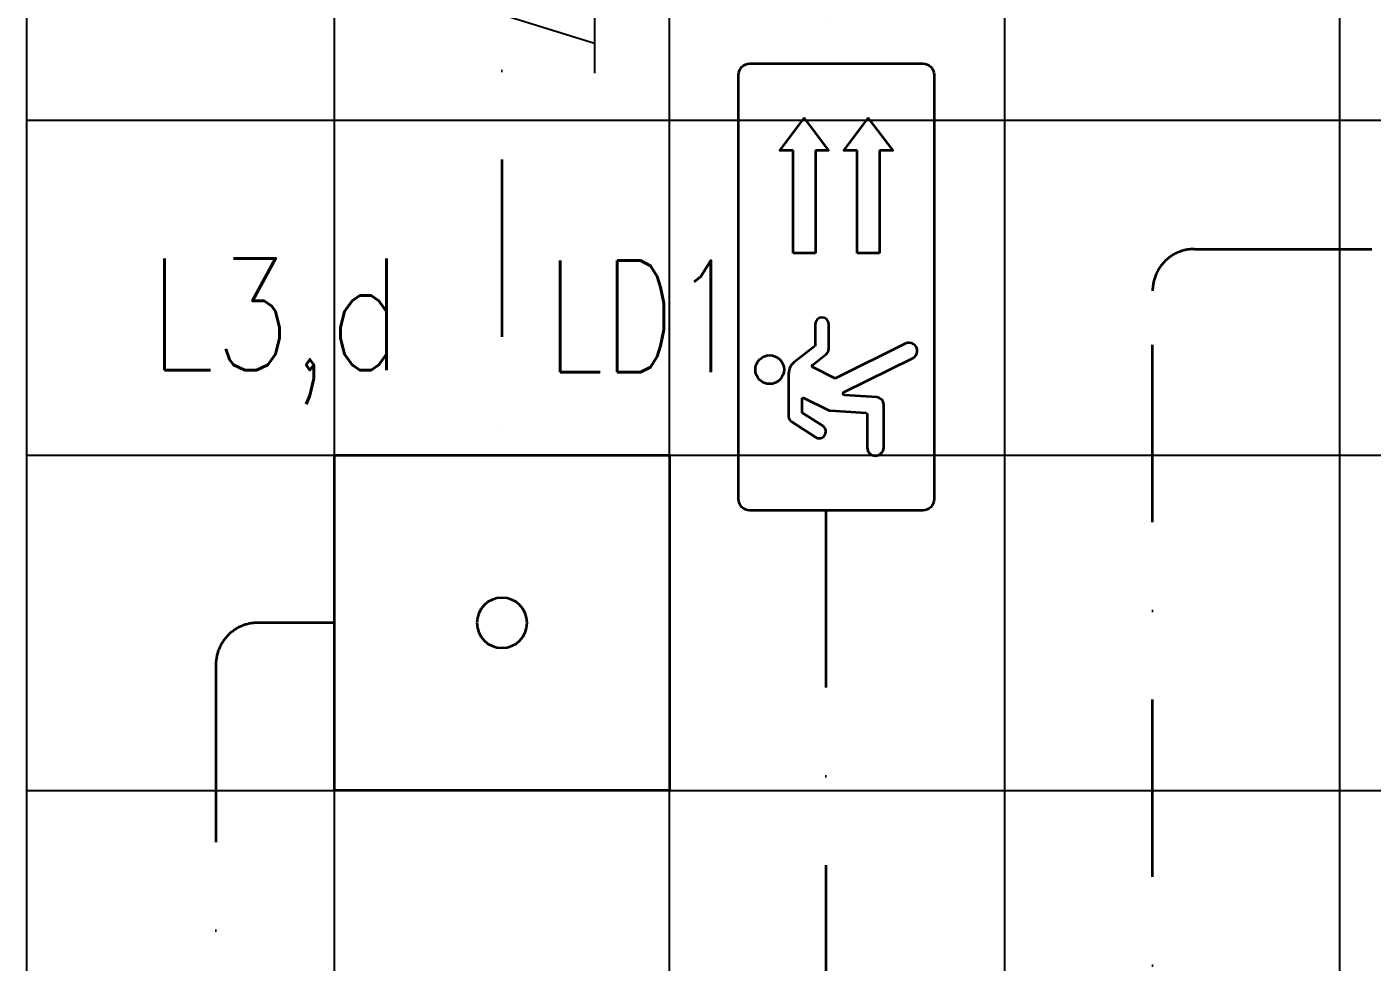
# Model space of a CAD drawing. Header units: inches. Extents: x -12418 to 183584, y -29325 to 19878.
# Drawn here: x 36050 to 38458, y -8708 to -7033 of the extents above; entities that cross this region are included whole.
import ezdxf
from ezdxf.enums import TextEntityAlignment as Align

# ---------------------------------------------------------------- set-up
doc = ezdxf.new("R2010")
doc.units = ezdxf.units.IN
doc.header["$LTSCALE"] = 25
doc.header["$MEASUREMENT"] = 0
doc.linetypes.add('DASHDOT', pattern=[25.4, 12.7, -6.35, 0, -6.35])
doc.layers.get('0').update_dxf_attribs({"color": 8})
doc.layers.add('00-Ground Floor$0$False Ceiling', color=251, linetype='Continuous')
for name, color, linetype, lineweight in [('00-Ground Floor$0$Walls', 251, 'Continuous', 5), ('E-LITE-CIRC', 6, 'Continuous', 25), ('E-LITE-CIRC-NUMB', 6, 'Continuous', 25), ('E-LITE-CLNG', 150, 'Continuous', 35), ('E-LITE-CLNG-CNDT', 6, 'DASHDOT', 35), ('E-LITE-CTRL', 6, 'Continuous', 25), ('E-LITE-EXIT-CLNG @ 100', 3, 'Continuous', 35), ('E-LITE-EXIT-CTRL', 6, 'Continuous', 25), ('E-LITE-EXIT-IDEN', 6, 'Continuous', 25), ('E-LITE-IDEN', 6, 'Continuous', 25), ('E-POWR-WIRE', 6, 'Continuous', 25), ('E-POWR-WIRE @ 100', 6, 'Continuous', 25), ('E-POWR-WIRE @ 20', 6, 'Continuous', 25), ('E-POWR-WIRE @ 50', 6, 'Continuous', 25)]:
    doc.layers.add(name, color=color, linetype=linetype, lineweight=lineweight)
doc.styles.add('DC_Simplex', font='SIMPLEX.shx', dxfattribs={"width": 0.7})

# ---------------------------------------------------------------- blocks, each defined once
blk = doc.blocks.new('00-Ground Floor$0$A$Ce9e1c4c3')
at = {"layer": '00-Ground Floor$0$False Ceiling', "color": 254}
blk.add_line((-63950.5, -12867.4, 0), (-63950.5, -2747.4, 0), dxfattribs=at)
at = {"layer": '00-Ground Floor$0$False Ceiling', "color": 254, "linetype": 'Continuous'}
for p, q in [((-63400, -12867.4), (-63400, -2747.4)), ((-62800, -12867.4), (-62800, -2747.4)), ((-62200, -12867.4), (-62200, -2747.4)), ((-61600, -12867.4), (-61600, -6947.4)), ((-63950.5, -7200), (-53517.1, -7200)), ((-63950.5, -7800), (-53517.1, -7800)), ((-63950.5, -8400), (-53517.1, -8400))]:
    blk.add_line(p, q, dxfattribs=at)
blk = doc.blocks.new('00-Ground Floor')
at = {"layer": '00-Ground Floor$0$Walls'}
blk.add_line((36049.5, -2747.4, 0), (36049.5, -12867.4, 0), dxfattribs=at)
at = {"layer": '00-Ground Floor$0$False Ceiling', "color": 254}
blk.add_blockref('00-Ground Floor$0$A$Ce9e1c4c3', (100000, 0), dxfattribs=at)
blk = doc.blocks.new('*U21')
blk.add_lwpolyline([(-300, 300), (-300, -300), (300, -300), (300, 300)], close=True)
blk.add_circle((0, 0), 45)
at = {"layer": 'E-LITE-CIRC-NUMB', "style": 'DC_Simplex', "width": 0.7, "flags": 8}
blk.add_attdef('CIRCUIT', text='', height=200, rotation=0, dxfattribs=at).set_placement((-473.9, 300), align=Align.RIGHT)
at = {"layer": 'E-LITE-CTRL', "style": 'DC_Simplex', "width": 0.7, "flags": 8}
blk.add_attdef('CONTROL', (1118.9, -935), '', height=200, rotation=360, dxfattribs=at)
at = {"layer": 'E-LITE-IDEN', "style": 'DC_Simplex', "width": 0.7, "flags": 8}
blk.add_attdef('TYPE', (-80, 448.6), '', height=200, rotation=360, dxfattribs=at)
blk = doc.blocks.new('*U22')
at = {"color": 9}
for p, q in [((0.946, 0.632), (0.946, 2.475)), ((1.346, 2.475), (1.346, 0.632)), ((2.093, 0.632), (2.093, 2.475)), ((2.493, 2.475), (2.493, 0.632)), ((1.346, 0.632), (0.946, 0.632)), ((2.493, 0.632), (2.093, 0.632))]:
    blk.add_line(p, q, dxfattribs=at)
blk.add_lwpolyline([(3.472, 3.828), (3.472, -3.772, -0.414214), (3.272, -3.972), (0.172, -3.972, -0.414214), (-0.028, -3.772), (-0.028, 3.828, -0.414214), (0.172, 4.028), (3.272, 4.028, -0.414214)], format="xyb", close=True)
for points in [[(0.946, 2.475), (0.709, 2.475), (1.146, 3.05), (1.584, 2.475), (1.346, 2.475)], [(2.093, 2.475), (1.856, 2.475), (2.293, 3.05), (2.73, 2.475), (2.493, 2.475)]]:
    blk.add_lwpolyline(points, dxfattribs=at)
blk.add_lwpolyline([(1.48, -2.46), (1.121, -2.23, -0.255575), (1.109, -2.208), (1.109, -1.984, -0.558794), (1.148, -1.96), (1.568, -2.172, 0.100171), (1.614, -2.185), (2.25, -2.228, -0.394397), (2.275, -2.255), (2.275, -2.846, 1), (2.569, -2.846), (2.569, -2.08, 0.394397), (2.445, -1.947), (1.868, -1.907, -0.766279), (1.858, -1.857), (3.09, -1.249, 1), (2.959, -0.986), (1.71, -1.602, -0.235619), (1.686, -1.602), (1.303, -1.408, -0.5506), (1.299, -1.364), (1.538, -1.177, 0.231482), (1.585, -1.082), (1.585, -0.638, 1), (1.344, -0.638), (1.344, -1.01, -0.231482), (1.334, -1.032), (0.968, -1.316, 0.231482), (0.868, -1.519), (0.868, -2.288, 0.255575), (0.924, -2.389), (1.351, -2.663, 1)], format="xyb", close=True, dxfattribs=at)
blk.add_circle((0.529, -1.452), 0.257, dxfattribs=at)
at = {"layer": 'E-LITE-EXIT-CTRL', "style": 'DC_Simplex', "width": 0.7, "flags": 8}
blk.add_attdef('CONTROL', (4.5, -6), '', height=2, rotation=360, dxfattribs=at)
at = {"layer": 'E-LITE-EXIT-IDEN', "style": 'DC_Simplex', "width": 0.7, "flags": 8}
blk.add_attdef('TYPE', (4.5, 0.5), '', height=2, rotation=360, dxfattribs=at)
blk = doc.blocks.new('*U82')
for p, q in [((-1.658, 1.617), (1.663, 0.587)), ((1.663, 0.587), (1.004, 1.389)), ((-1.66, 0.515), (1.66, -0.515)), ((-1.663, -0.587), (1.658, -1.617)), ((1.659, -1.078), (1.657, -2.157))]:
    blk.add_line(p, q)
at = {"const_width": 0.414}
blk.add_lwpolyline([(1.278, -0.19, 1), (1.277, -0.604, 1)], format="xyb", close=True, dxfattribs=at)
blk = doc.blocks.new('*U1338')
at = {"layer": 'E-POWR-WIRE @ 100', "xscale": 100, "yscale": 100, "zscale": 100}
blk.add_blockref('*U82', (36900, -6900), dxfattribs=at)
at = {"layer": 'E-POWR-WIRE @ 20', "xscale": 20, "yscale": 20, "zscale": 20}
blk.add_blockref('*U82', (36900, -6900), dxfattribs=at)
at = {"layer": 'E-POWR-WIRE @ 50', "xscale": 50, "yscale": 50, "zscale": 50}
blk.add_blockref('*U82', (36900, -6900), dxfattribs=at)

msp = doc.modelspace()

# ---------------------------------------------------------------- linework, layer by layer
at = {"layer": 'E-LITE-CLNG-CNDT', "color": 1}
for points in [[(37200, -3300), (37404.8, -3300, -0.414214), (37479.8, -3375), (37479.8, -7098.6)], [(37479.8, -7898.6), (37479.8, -9765.1, -0.336712), (37424.9, -9837.4), (37200, -9900), (37989.7, -9900, 0.414214), (38064.7, -9825), (38064.7, -7505.6, -0.414214), (38139.7, -7430.6), (42825, -7430.6, -0.414214), (42900, -7505.6), (42900, -7800)]]:
    msp.add_lwpolyline(points, format="xyb", dxfattribs=at)
at = {"layer": 'E-LITE-CLNG-CNDT'}
msp.add_lwpolyline([(36900, -6000), (36900, -7800)], dxfattribs=at)
msp.add_lwpolyline([(36600, -8100), (36462.8, -8100, 0.414214), (36387.8, -8175), (36387.8, -11625, 0.414214), (36462.8, -11700), (36600, -11700)], format="xyb", dxfattribs=at)

# ---------------------------------------------------------------- block references
at = {"layer": 'E-LITE-CLNG'}
ref = msp.add_blockref('*U21', (36900, -8100), dxfattribs=dict(at, xscale=-1))
ref.add_attrib('TYPE', 'LD1', (36980, -7651.4), dxfattribs={"layer": 'E-LITE-IDEN', "height": 200, "rotation": 0, "style": 'DC_Simplex', "width": 0.7, "flags": 8})
at = {"layer": 'E-LITE-CLNG-CNDT', "color": 1}
msp.add_blockref('00-Ground Floor', (0, 0), dxfattribs=at)
at = {"layer": 'E-LITE-EXIT-CLNG @ 100', "xscale": 100, "yscale": 100, "zscale": 100}
msp.add_blockref('*U22', (37326.4, -7501.4), dxfattribs=at)
at = {"layer": 'E-POWR-WIRE'}
msp.add_blockref('*U1338', (0, 0), dxfattribs=at)

# ---------------------------------------------------------------- texts
at = {"layer": 'E-LITE-CIRC', "style": 'DC_Simplex', "width": 0.8}
msp.add_text('L3,d', height=200, rotation=0, dxfattribs=at).set_placement((36268.3, -7647.3))

doc.saveas('drawing.dxf')
